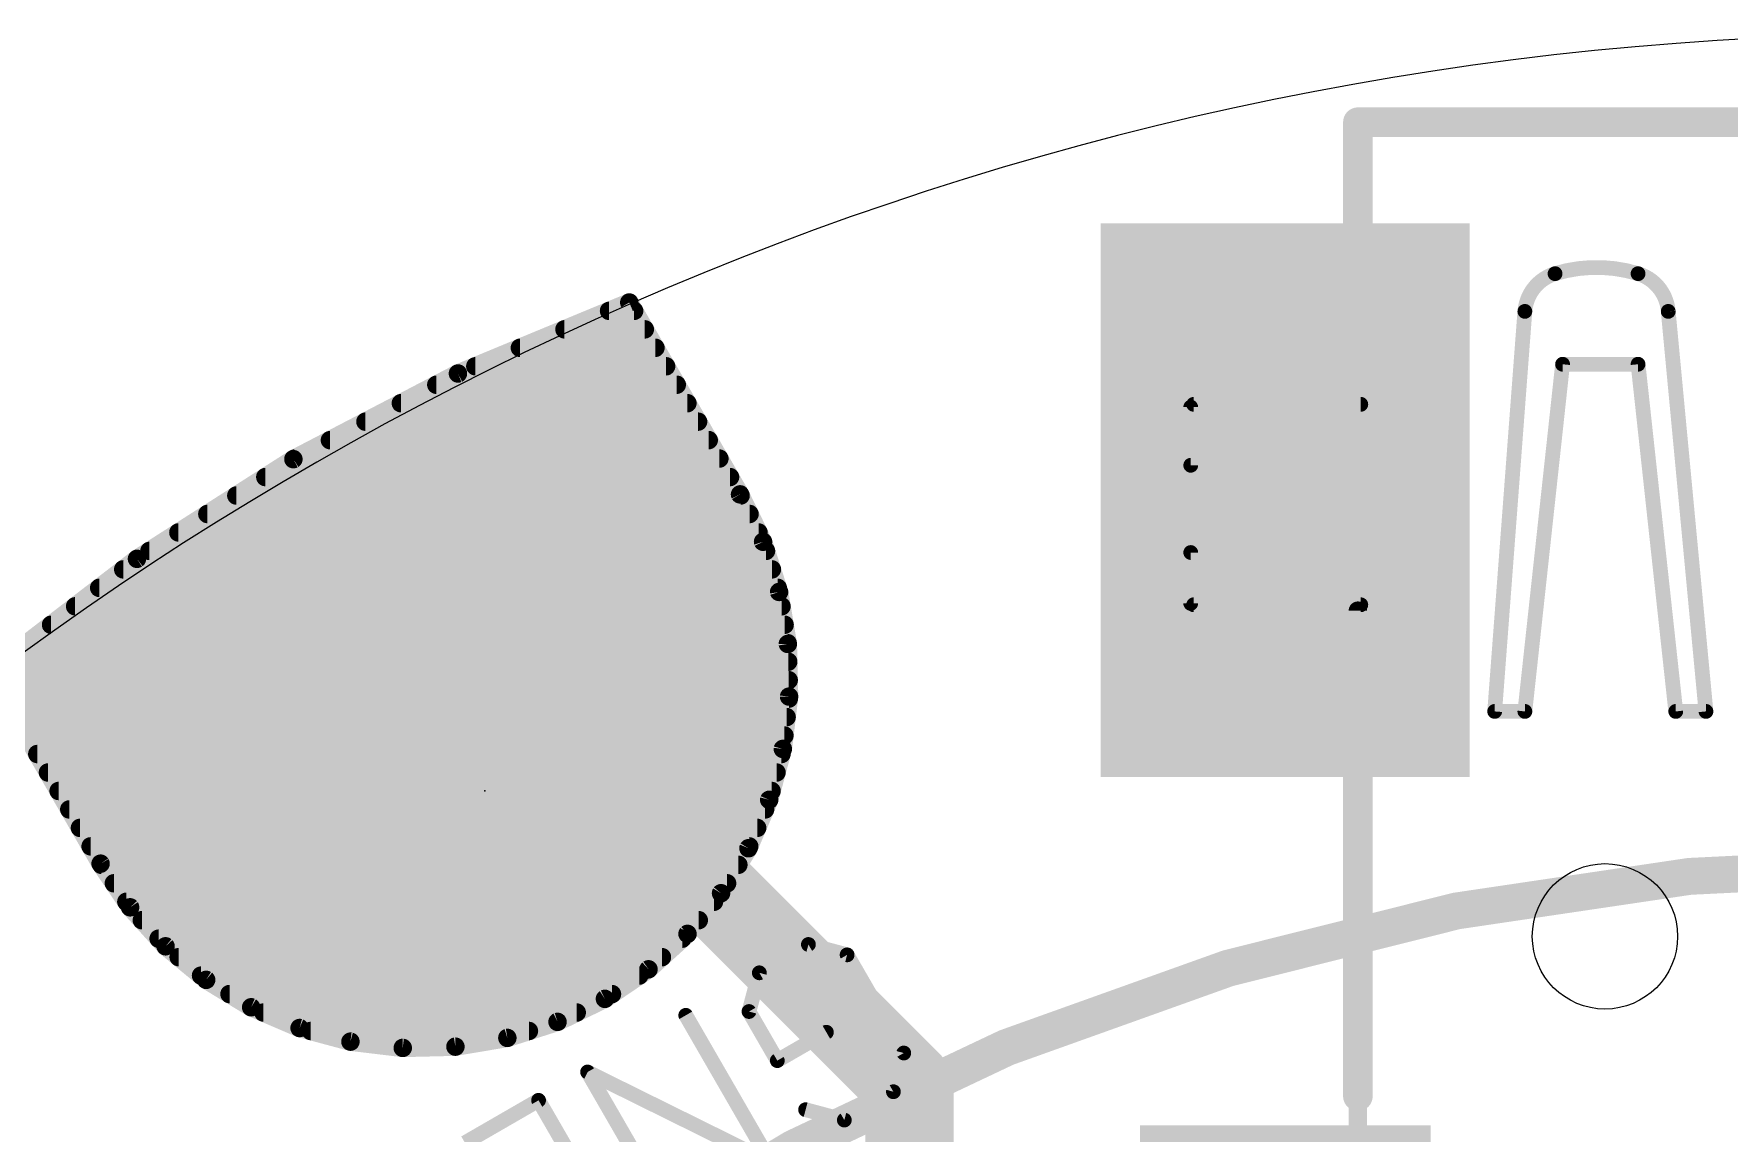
# Model space of a CAD drawing. Extents: x -22.4 to 22.3, y -22.2 to 22.2.
# Drawn here: x -13.01 to -1.35, y 14.66 to 22.23 of the extents above; entities that cross this region are included whole.
import ezdxf

# ---------------------------------------------------------------- set-up
doc = ezdxf.new("R2010")
doc.units = 0
for name, color, linetype in [('1', 12, 'CONTINUOUS'), ('16', 132, 'CONTINUOUS'), ('17', 110, 'CONTINUOUS'), ('20', 53, 'CONTINUOUS'), ('21', 53, 'CONTINUOUS'), ('23', 53, 'CONTINUOUS'), ('51', 53, 'CONTINUOUS')]:
    doc.layers.add(name, color=color, linetype=linetype)

# ---------------------------------------------------------------- blocks, each defined once
blk = doc.blocks.new('RECT')
blk.add_solid([(-0.5, -0.5), (0.5, -0.5), (-0.5, 0.5), (0.5, 0.5)])
blk = doc.blocks.new('ROUNDP')
at = {"const_width": 0.5}
blk.add_lwpolyline([(0, -0.25, 1), (0, 0.25, 1), (0, -0.25)], format="xyb", dxfattribs=at)

msp = doc.modelspace()

# ---------------------------------------------------------------- linework, layer by layer
at = {"layer": '1'}
for points, const_width in [([(-8.9128, 20.3777), (-10.0917, 19.8894)], 0.127), ([(-8.1508, 19.0579), (-8.9128, 20.3777)], 0.127), ([(-9.0521, 20.32), (-8.8795, 20.32)], 0.127), ([(-9.3587, 20.193), (-8.8061, 20.193)], 0.127), ([(-9.6654, 20.066), (-8.7328, 20.066)], 0.127), ([(-10.0917, 19.8894), (-11.2236, 19.3002)], 0.127), ([(-9.972, 19.939), (-8.6595, 19.939)], 0.127), ([(-10.2404, 19.812), (-8.5862, 19.812)], 0.127), ([(-10.4844, 19.685), (-8.5129, 19.685)], 0.127), ([(-10.7283, 19.558), (-8.4395, 19.558)], 0.127), ([(-10.9723, 19.431), (-8.3662, 19.431)], 0.127), ([(-11.2236, 19.3002), (-12.2998, 18.6145)], 0.127), ([(-11.2162, 19.304), (-8.2929, 19.304)], 0.127), ([(-11.4169, 19.177), (-8.2196, 19.177)], 0.127), ([(-11.6163, 19.05), (-8.147, 19.05)], 0.127), ([(-7.9924, 18.7319), (-8.1508, 19.0579)], 0.127), ([(-11.8156, 18.923), (-8.0853, 18.923)], 0.127), ([(-12.015, 18.796), (-8.0236, 18.796)], 0.127), ([(-7.8821, 18.3867), (-7.9924, 18.7319)], 0.127), ([(-12.2998, 18.6145), (-13.3122, 17.8377)], 0.127), ([(-12.2143, 18.669), (-7.9723, 18.669)], 0.127), ([(-12.3944, 18.542), (-7.9317, 18.542)], 0.127), ([(-12.5599, 18.415), (-7.8911, 18.415)], 0.127), ([(-7.822, 18.0293), (-7.8821, 18.3867)], 0.127), ([(-12.7254, 18.288), (-7.8655, 18.288)], 0.127), ([(-12.8909, 18.161), (-7.8441, 18.161)], 0.127), ([(-13.0564, 18.034), (-7.8228, 18.034)], 0.127), ([(-7.8134, 17.667), (-7.822, 18.0293)], 0.127), ([(-13.2219, 17.907), (-7.8191, 17.907)], 0.127), ([(-13.3122, 17.8377), (-12.5502, 16.5179)], 0.127), ([(-13.2789, 17.78), (-7.8161, 17.78)], 0.127), ([(-7.8564, 17.3072), (-7.8134, 17.667)], 0.127), ([(-13.2056, 17.653), (-7.8151, 17.653)], 0.127), ([(-13.1322, 17.526), (-7.8302, 17.526)], 0.127), ([(-13.0589, 17.399), (-7.8454, 17.399)], 0.127), ([(-12.9856, 17.272), (-7.8658, 17.272)], 0.127), ([(-9.906, 17.018), (-9.017, 17.018)], 0.6096), ([(-9.017, 17.018), (-6.985, 14.986)], 0.6096), ([(-7.9502, 16.9571), (-7.8564, 17.3072)], 0.127), ([(-12.9123, 17.145), (-7.8999, 17.145)], 0.127), ([(-12.8389, 17.018), (-7.9339, 17.018)], 0.127), ([(-12.7656, 16.891), (-7.9785, 16.891)], 0.127), ([(-8.0929, 16.624), (-7.9502, 16.9571)], 0.127), ([(-12.6923, 16.764), (-8.0329, 16.764)], 0.127), ([(-12.619, 16.637), (-8.0873, 16.637)], 0.127), ([(-8.2815, 16.3146), (-8.0929, 16.624)], 0.127), ([(-12.5502, 16.5179), (-12.3471, 16.2178)], 0.127), ([(-12.5449, 16.51), (-8.1623, 16.51)], 0.127), ([(-12.4589, 16.383), (-8.2398, 16.383)], 0.127), ([(-8.5122, 16.0351), (-8.2815, 16.3146)], 0.127), ([(-12.373, 16.256), (-8.3298, 16.256)], 0.127), ([(-12.3471, 16.2178), (-12.1033, 15.9496)], 0.127), ([(-12.2664, 16.129), (-8.4347, 16.129)], 0.127), ([(-8.7804, 15.7913), (-8.5122, 16.0351)], 0.127), ([(-12.1509, 16.002), (-8.5486, 16.002)], 0.127), ([(-12.1033, 15.9496), (-11.8238, 15.7189)], 0.127), ([(-12.0129, 15.875), (-8.6883, 15.875)], 0.127), ([(-11.8591, 15.748), (-8.8444, 15.748)], 0.127), ([(-11.8238, 15.7189), (-11.5144, 15.5303)], 0.127), ([(-9.0805, 15.5882), (-8.7804, 15.7913)], 0.127), ([(-11.6633, 15.621), (-9.032, 15.621)], 0.127), ([(-9.4065, 15.4298), (-9.0805, 15.5882)], 0.127), ([(-11.5144, 15.5303), (-11.1813, 15.3876)], 0.127), ([(-11.4297, 15.494), (-9.2744, 15.494)], 0.127), ([(-11.1813, 15.3876), (-10.8312, 15.2938)], 0.127), ([(-11.1044, 15.367), (-9.6031, 15.367)], 0.127), ([(-9.7517, 15.3195), (-9.4065, 15.4298)], 0.127), ([(-10.8312, 15.2938), (-10.4714, 15.2508)], 0.127), ([(-10.4714, 15.2508), (-10.1091, 15.2594)], 0.127), ([(-10.1091, 15.2594), (-9.7517, 15.3195)], 0.127), ([(-6.985, 14.986), (-6.985, 13.75)], 0.6096)]:
    msp.add_lwpolyline(points, dxfattribs=dict(at, const_width=const_width))
for points, const_width in [([(-8.8853, 20.3936, 1), (-8.9403, 20.3618)], 0.0635), ([(-8.9006, 20.3484, 1), (-8.9249, 20.4071)], 0.0635), ([(-9.0521, 20.3517, 1), (-9.0521, 20.2883)], 0.0635), ([(-8.8795, 20.2883, 1), (-8.8795, 20.3517)], 0.0635), ([(-9.3587, 20.2248, 1), (-9.3587, 20.1613)], 0.0635), ([(-8.8061, 20.1613, 1), (-8.8061, 20.2248)], 0.0635), ([(-9.6654, 20.0978, 1), (-9.6654, 20.0343)], 0.0635), ([(-8.7328, 20.0343, 1), (-8.7328, 20.0978)], 0.0635), ([(-10.1039, 19.9187, 1), (-10.0796, 19.8601)], 0.0635), ([(-10.0771, 19.8612, 1), (-10.1064, 19.9176)], 0.0635), ([(-9.972, 19.9707, 1), (-9.972, 19.9073)], 0.0635), ([(-8.6595, 19.9073, 1), (-8.6595, 19.9707)], 0.0635), ([(-10.2404, 19.8438, 1), (-10.2404, 19.7803)], 0.0635), ([(-8.5862, 19.7803, 1), (-8.5862, 19.8438)], 0.0635), ([(-10.4844, 19.7168, 1), (-10.4844, 19.6533)], 0.0635), ([(-8.5129, 19.6533, 1), (-8.5129, 19.7168)], 0.0635), ([(-10.7283, 19.5897, 1), (-10.7283, 19.5263)], 0.0635), ([(-8.4395, 19.5263, 1), (-8.4395, 19.5897)], 0.0635), ([(-10.9723, 19.4627, 1), (-10.9723, 19.3993)], 0.0635), ([(-8.3662, 19.3993, 1), (-8.3662, 19.4627)], 0.0635), ([(-11.2162, 19.3358, 1), (-11.2162, 19.2723)], 0.0635), ([(-11.2066, 19.2734, 1), (-11.2407, 19.3269)], 0.0635), ([(-8.2929, 19.2723, 1), (-8.2929, 19.3358)], 0.0635), ([(-11.2383, 19.3283, 1), (-11.2089, 19.272)], 0.0635), ([(-11.4169, 19.2087, 1), (-11.4169, 19.1453)], 0.0635), ([(-8.2196, 19.1453, 1), (-8.2196, 19.2087)], 0.0635), ([(-11.6163, 19.0817, 1), (-11.6163, 19.0183)], 0.0635), ([(-8.1222, 19.0718, 1), (-8.1794, 19.044)], 0.0635), ([(-8.1783, 19.042, 1), (-8.1233, 19.0738)], 0.0635), ([(-8.147, 19.0183, 1), (-8.147, 19.0817)], 0.0635), ([(-11.8156, 18.9548, 1), (-11.8156, 18.8913)], 0.0635), ([(-8.0853, 18.8913, 1), (-8.0853, 18.9548)], 0.0635), ([(-12.015, 18.8277, 1), (-12.015, 18.7643)], 0.0635), ([(-7.9622, 18.7416, 1), (-8.0227, 18.7222)], 0.0635), ([(-8.0236, 18.7643, 1), (-8.0236, 18.8277)], 0.0635), ([(-8.021, 18.718, 1), (-7.9639, 18.7458)], 0.0635), ([(-12.3169, 18.6413, 1), (-12.2828, 18.5878)], 0.0635), ([(-12.2805, 18.5893, 1), (-12.3192, 18.6397)], 0.0635), ([(-12.2143, 18.7007, 1), (-12.2143, 18.6373)], 0.0635), ([(-7.9723, 18.6373, 1), (-7.9723, 18.7007)], 0.0635), ([(-12.3944, 18.5738, 1), (-12.3944, 18.5103)], 0.0635), ([(-7.9317, 18.5103, 1), (-7.9317, 18.5738)], 0.0635), ([(-12.5599, 18.4467, 1), (-12.5599, 18.3833)], 0.0635), ([(-7.8508, 18.392, 1), (-7.9134, 18.3815)], 0.0635), ([(-7.9123, 18.3771, 1), (-7.8519, 18.3964)], 0.0635), ([(-7.8911, 18.3833, 1), (-7.8911, 18.4467)], 0.0635), ([(-12.7254, 18.3197, 1), (-12.7254, 18.2563)], 0.0635), ([(-7.8655, 18.2563, 1), (-7.8655, 18.3197)], 0.0635), ([(-12.8909, 18.1928, 1), (-12.8909, 18.1293)], 0.0635), ([(-7.8441, 18.1293, 1), (-7.8441, 18.1928)], 0.0635), ([(-7.7903, 18.0301, 1), (-7.8537, 18.0286)], 0.0635), ([(-7.8228, 18.0023, 1), (-7.8228, 18.0658)], 0.0635), ([(-7.8533, 18.0241, 1), (-7.7907, 18.0346)], 0.0635), ([(-7.8191, 17.8753, 1), (-7.8191, 17.9387)], 0.0635), ([(-7.7818, 17.6633, 1), (-7.8449, 17.6708)], 0.0635), ([(-7.8161, 17.7483, 1), (-7.8161, 17.8117)], 0.0635), ([(-7.8451, 17.6663, 1), (-7.7816, 17.6678)], 0.0635), ([(-7.8151, 17.6213, 1), (-7.8151, 17.6848)], 0.0635), ([(-7.8302, 17.4943, 1), (-7.8302, 17.5577)], 0.0635), ([(-7.8454, 17.3673, 1), (-7.8454, 17.4307)], 0.0635), ([(-12.9856, 17.3038, 1), (-12.9856, 17.2403)], 0.0635), ([(-9.906, 17.1704, 1), (-9.906, 16.8656)], 0.3048), ([(-8.9092, 17.1258, 1), (-9.1248, 16.9102)], 0.3048), ([(-9.017, 16.8656, 1), (-9.017, 17.1704)], 0.3048), ([(-7.8879, 17.311, 1), (-7.8249, 17.3034)], 0.0635), ([(-7.8257, 17.299, 1), (-7.8871, 17.3154)], 0.0635), ([(-7.8658, 17.2403, 1), (-7.8658, 17.3038)], 0.0635), ([(-12.9123, 17.1767, 1), (-12.9123, 17.1133)], 0.0635), ([(-7.8999, 17.1133, 1), (-7.8999, 17.1767)], 0.0635), ([(-12.8389, 17.0497, 1), (-12.8389, 16.9863)], 0.0635), ([(-7.9339, 16.9863, 1), (-7.9339, 17.0497)], 0.0635), ([(-12.7656, 16.9228, 1), (-12.7656, 16.8593)], 0.0635), ([(-7.9809, 16.9654, 1), (-7.9195, 16.9489)], 0.0635), ([(-7.921, 16.9446, 1), (-7.9794, 16.9696)], 0.0635), ([(-7.9785, 16.8593, 1), (-7.9785, 16.9228)], 0.0635), ([(-12.6923, 16.7957, 1), (-12.6923, 16.7323)], 0.0635), ([(-8.0329, 16.7323, 1), (-8.0329, 16.7957)], 0.0635), ([(-12.619, 16.6687, 1), (-12.619, 16.6053)], 0.0635), ([(-8.0657, 16.6075, 1), (-8.12, 16.6405)], 0.0635), ([(-8.0873, 16.6053, 1), (-8.0873, 16.6687)], 0.0635), ([(0, 16.51, 0.4142), (-16.51, 0)], 0.254), ([(-12.5239, 16.5357, 1), (-12.5765, 16.5001)], 0.0635), ([(-12.5777, 16.502, 1), (-12.5227, 16.5338)], 0.0635), ([(-12.5449, 16.5418, 1), (-12.5449, 16.4783)], 0.0635), ([(-8.1623, 16.4783, 1), (-8.1623, 16.5418)], 0.0635), ([(-8.122, 16.6365, 1), (-8.0637, 16.6115)], 0.0635), ([(-12.4589, 16.4147, 1), (-12.4589, 16.3513)], 0.0635), ([(-8.2398, 16.3513, 1), (-8.2398, 16.4147)], 0.0635), ([(-8.3086, 16.3311, 1), (-8.2544, 16.298)], 0.0635), ([(-8.257, 16.2943, 1), (-8.306, 16.3348)], 0.0635), ([(-12.373, 16.2877, 1), (-12.373, 16.2243)], 0.0635), ([(-12.3236, 16.2391, 1), (-12.3706, 16.1964)], 0.0635), ([(-12.3734, 16.2, 1), (-12.3208, 16.2356)], 0.0635), ([(-8.3298, 16.2243, 1), (-8.3298, 16.2877)], 0.0635), ([(-12.2664, 16.1608, 1), (-12.2664, 16.0973)], 0.0635), ([(-8.4909, 16.0116, 1), (-8.5336, 16.0586)], 0.0635), ([(-8.4347, 16.0973, 1), (-8.4347, 16.1608)], 0.0635), ([(-12.1509, 16.0338, 1), (-12.1509, 15.9703)], 0.0635), ([(-12.0831, 15.9741, 1), (-12.1235, 15.9251)], 0.0635), ([(-12.1268, 15.9283, 1), (-12.0798, 15.971)], 0.0635), ([(-8.5486, 15.9703, 1), (-8.5486, 16.0338)], 0.0635), ([(-8.5367, 16.0553, 1), (-8.4877, 16.0149)], 0.0635), ([(-12.0129, 15.9068, 1), (-12.0129, 15.8432)], 0.0635), ([(-8.6883, 15.8432, 1), (-8.6883, 15.9068)], 0.0635), ([(-11.8591, 15.7798, 1), (-11.8591, 15.7163)], 0.0635), ([(-11.8073, 15.746, 1), (-11.8404, 15.6918)], 0.0635), ([(-11.8441, 15.6944, 1), (-11.8036, 15.7434)], 0.0635), ([(-8.8444, 15.7163, 1), (-8.8444, 15.7798)], 0.0635), ([(-8.8017, 15.8148, 1), (-8.759, 15.7678)], 0.0635), ([(-8.7626, 15.765, 1), (-8.7982, 15.8176)], 0.0635), ([(-11.6633, 15.6528, 1), (-11.6633, 15.5892)], 0.0635), ([(-9.0983, 15.6145, 1), (-9.0627, 15.5619)], 0.0635), ([(-9.0666, 15.5596, 1), (-9.0944, 15.6167)], 0.0635), ([(-9.032, 15.5892, 1), (-9.032, 15.6528)], 0.0635), ([(-11.5019, 15.5594, 1), (-11.5269, 15.5011)], 0.0635), ([(-11.5309, 15.5031, 1), (-11.4979, 15.5574)], 0.0635), ([(-11.4297, 15.5258, 1), (-11.4297, 15.4623)], 0.0635), ([(-9.2744, 15.4623, 1), (-9.2744, 15.5258)], 0.0635), ([(-11.173, 15.4183, 1), (-11.1895, 15.3569)], 0.0635), ([(-11.1938, 15.3584, 1), (-11.1688, 15.4168)], 0.0635), ([(-11.1044, 15.3988, 1), (-11.1044, 15.3353)], 0.0635), ([(-9.6031, 15.3353, 1), (-9.6031, 15.3988)], 0.0635), ([(-9.4204, 15.4584, 1), (-9.3926, 15.4013)], 0.0635), ([(-9.3968, 15.3996, 1), (-9.4161, 15.4601)], 0.0635), ([(-10.8274, 15.3253, 1), (-10.835, 15.2623)], 0.0635), ([(-10.8394, 15.2631, 1), (-10.823, 15.3245)], 0.0635), ([(-10.4721, 15.2825, 1), (-10.4706, 15.219)], 0.0635), ([(-10.4751, 15.2192, 1), (-10.4676, 15.2823)], 0.0635), ([(-10.1143, 15.2907, 1), (-10.1038, 15.2281)], 0.0635), ([(-10.1083, 15.2277, 1), (-10.1098, 15.2911)], 0.0635), ([(-9.7613, 15.3497, 1), (-9.742, 15.2893)], 0.0635), ([(-9.7464, 15.2882, 1), (-9.7569, 15.3508)], 0.0635), ([(-6.8326, 14.986, 1), (-7.1374, 14.986)], 0.3048), ([(-7.0928, 14.8782, 1), (-6.8772, 15.0938)], 0.3048)]:
    msp.add_lwpolyline(points, format="xyb", dxfattribs=dict(at, const_width=const_width))
at = {"layer": '16', "const_width": 0.127}
for points in [[(-8.9128, 20.3777), (-10.0917, 19.8894)], [(-8.1508, 19.0579), (-8.9128, 20.3777)], [(-9.0521, 20.32), (-8.8795, 20.32)], [(-9.3587, 20.193), (-8.8061, 20.193)], [(-9.6654, 20.066), (-8.7328, 20.066)], [(-10.0917, 19.8894), (-11.2236, 19.3002)], [(-9.972, 19.939), (-8.6595, 19.939)], [(-10.2404, 19.812), (-8.5862, 19.812)], [(-10.4844, 19.685), (-8.5129, 19.685)], [(-10.7283, 19.558), (-8.4395, 19.558)], [(-10.9723, 19.431), (-8.3662, 19.431)], [(-11.2236, 19.3002), (-12.2998, 18.6145)], [(-11.2162, 19.304), (-8.2929, 19.304)], [(-11.4169, 19.177), (-8.2196, 19.177)], [(-11.6163, 19.05), (-8.147, 19.05)], [(-7.9924, 18.7319), (-8.1508, 19.0579)], [(-11.8156, 18.923), (-8.0853, 18.923)], [(-12.015, 18.796), (-8.0236, 18.796)], [(-7.8821, 18.3867), (-7.9924, 18.7319)], [(-12.2998, 18.6145), (-13.3122, 17.8377)], [(-12.2143, 18.669), (-7.9723, 18.669)], [(-12.3944, 18.542), (-7.9317, 18.542)], [(-12.5599, 18.415), (-7.8911, 18.415)], [(-7.822, 18.0293), (-7.8821, 18.3867)], [(-12.7254, 18.288), (-7.8655, 18.288)], [(-12.8909, 18.161), (-7.8441, 18.161)], [(-13.0564, 18.034), (-7.8228, 18.034)], [(-7.8134, 17.667), (-7.822, 18.0293)], [(-13.2219, 17.907), (-7.8191, 17.907)], [(-13.3122, 17.8377), (-12.5502, 16.5179)], [(-13.2789, 17.78), (-7.8161, 17.78)], [(-7.8564, 17.3072), (-7.8134, 17.667)], [(-13.2056, 17.653), (-7.8151, 17.653)], [(-13.1322, 17.526), (-7.8302, 17.526)], [(-13.0589, 17.399), (-7.8454, 17.399)], [(-12.9856, 17.272), (-7.8658, 17.272)], [(-7.9502, 16.9571), (-7.8564, 17.3072)], [(-12.9123, 17.145), (-7.8999, 17.145)], [(-12.8389, 17.018), (-7.9339, 17.018)], [(-12.7656, 16.891), (-7.9785, 16.891)], [(-8.0929, 16.624), (-7.9502, 16.9571)], [(-12.6923, 16.764), (-8.0329, 16.764)], [(-12.619, 16.637), (-8.0873, 16.637)], [(-8.2815, 16.3146), (-8.0929, 16.624)], [(-12.5502, 16.5179), (-12.3471, 16.2178)], [(-12.5449, 16.51), (-8.1623, 16.51)], [(-12.4589, 16.383), (-8.2398, 16.383)], [(-8.5122, 16.0351), (-8.2815, 16.3146)], [(-12.373, 16.256), (-8.3298, 16.256)], [(-12.3471, 16.2178), (-12.1033, 15.9496)], [(-12.2664, 16.129), (-8.4347, 16.129)], [(-8.7804, 15.7913), (-8.5122, 16.0351)], [(-12.1509, 16.002), (-8.5486, 16.002)], [(-12.1033, 15.9496), (-11.8238, 15.7189)], [(-12.0129, 15.875), (-8.6883, 15.875)], [(-11.8591, 15.748), (-8.8444, 15.748)], [(-11.8238, 15.7189), (-11.5144, 15.5303)], [(-9.0805, 15.5882), (-8.7804, 15.7913)], [(-11.6633, 15.621), (-9.032, 15.621)], [(-9.4065, 15.4298), (-9.0805, 15.5882)], [(-11.5144, 15.5303), (-11.1813, 15.3876)], [(-11.4297, 15.494), (-9.2744, 15.494)], [(-11.1813, 15.3876), (-10.8312, 15.2938)], [(-11.1044, 15.367), (-9.6031, 15.367)], [(-9.7517, 15.3195), (-9.4065, 15.4298)], [(-10.8312, 15.2938), (-10.4714, 15.2508)], [(-10.4714, 15.2508), (-10.1091, 15.2594)], [(-10.1091, 15.2594), (-9.7517, 15.3195)]]:
    msp.add_lwpolyline(points, dxfattribs=at)
at = {"layer": '16'}
for points, const_width in [([(-8.8853, 20.3936, 1), (-8.9403, 20.3618)], 0.0635), ([(-8.9006, 20.3484, 1), (-8.9249, 20.4071)], 0.0635), ([(-9.0521, 20.3517, 1), (-9.0521, 20.2883)], 0.0635), ([(-8.8795, 20.2883, 1), (-8.8795, 20.3517)], 0.0635), ([(-9.3587, 20.2248, 1), (-9.3587, 20.1613)], 0.0635), ([(-8.8061, 20.1613, 1), (-8.8061, 20.2248)], 0.0635), ([(-9.6654, 20.0978, 1), (-9.6654, 20.0343)], 0.0635), ([(-8.7328, 20.0343, 1), (-8.7328, 20.0978)], 0.0635), ([(-10.1039, 19.9187, 1), (-10.0796, 19.8601)], 0.0635), ([(-10.0771, 19.8612, 1), (-10.1064, 19.9176)], 0.0635), ([(-9.972, 19.9707, 1), (-9.972, 19.9073)], 0.0635), ([(-8.6595, 19.9073, 1), (-8.6595, 19.9707)], 0.0635), ([(-10.2404, 19.8438, 1), (-10.2404, 19.7803)], 0.0635), ([(-8.5862, 19.7803, 1), (-8.5862, 19.8438)], 0.0635), ([(-10.4844, 19.7168, 1), (-10.4844, 19.6533)], 0.0635), ([(-8.5129, 19.6533, 1), (-8.5129, 19.7168)], 0.0635), ([(-10.7283, 19.5897, 1), (-10.7283, 19.5263)], 0.0635), ([(-8.4395, 19.5263, 1), (-8.4395, 19.5897)], 0.0635), ([(-10.9723, 19.4627, 1), (-10.9723, 19.3993)], 0.0635), ([(-8.3662, 19.3993, 1), (-8.3662, 19.4627)], 0.0635), ([(-11.2162, 19.3358, 1), (-11.2162, 19.2723)], 0.0635), ([(-11.2066, 19.2734, 1), (-11.2407, 19.3269)], 0.0635), ([(-8.2929, 19.2723, 1), (-8.2929, 19.3358)], 0.0635), ([(-11.2383, 19.3283, 1), (-11.2089, 19.272)], 0.0635), ([(-11.4169, 19.2087, 1), (-11.4169, 19.1453)], 0.0635), ([(-8.2196, 19.1453, 1), (-8.2196, 19.2087)], 0.0635), ([(-11.6163, 19.0817, 1), (-11.6163, 19.0183)], 0.0635), ([(-8.1222, 19.0718, 1), (-8.1794, 19.044)], 0.0635), ([(-8.1783, 19.042, 1), (-8.1233, 19.0738)], 0.0635), ([(-8.147, 19.0183, 1), (-8.147, 19.0817)], 0.0635), ([(-11.8156, 18.9548, 1), (-11.8156, 18.8913)], 0.0635), ([(-8.0853, 18.8913, 1), (-8.0853, 18.9548)], 0.0635), ([(-12.015, 18.8277, 1), (-12.015, 18.7643)], 0.0635), ([(-7.9622, 18.7416, 1), (-8.0227, 18.7222)], 0.0635), ([(-8.0236, 18.7643, 1), (-8.0236, 18.8277)], 0.0635), ([(-8.021, 18.718, 1), (-7.9639, 18.7458)], 0.0635), ([(-12.3169, 18.6413, 1), (-12.2828, 18.5878)], 0.0635), ([(-12.2805, 18.5893, 1), (-12.3192, 18.6397)], 0.0635), ([(-12.2143, 18.7007, 1), (-12.2143, 18.6373)], 0.0635), ([(-7.9723, 18.6373, 1), (-7.9723, 18.7007)], 0.0635), ([(-12.3944, 18.5738, 1), (-12.3944, 18.5103)], 0.0635), ([(-7.9317, 18.5103, 1), (-7.9317, 18.5738)], 0.0635), ([(-12.5599, 18.4467, 1), (-12.5599, 18.3833)], 0.0635), ([(-7.8508, 18.392, 1), (-7.9134, 18.3815)], 0.0635), ([(-7.9123, 18.3771, 1), (-7.8519, 18.3964)], 0.0635), ([(-7.8911, 18.3833, 1), (-7.8911, 18.4467)], 0.0635), ([(-12.7254, 18.3197, 1), (-12.7254, 18.2563)], 0.0635), ([(-7.8655, 18.2563, 1), (-7.8655, 18.3197)], 0.0635), ([(-12.8909, 18.1928, 1), (-12.8909, 18.1293)], 0.0635), ([(-7.8441, 18.1293, 1), (-7.8441, 18.1928)], 0.0635), ([(-7.7903, 18.0301, 1), (-7.8537, 18.0286)], 0.0635), ([(-7.8228, 18.0023, 1), (-7.8228, 18.0658)], 0.0635), ([(-7.8533, 18.0241, 1), (-7.7907, 18.0346)], 0.0635), ([(-7.8191, 17.8753, 1), (-7.8191, 17.9387)], 0.0635), ([(-7.7818, 17.6633, 1), (-7.8449, 17.6708)], 0.0635), ([(-7.8161, 17.7483, 1), (-7.8161, 17.8117)], 0.0635), ([(-7.8451, 17.6663, 1), (-7.7816, 17.6678)], 0.0635), ([(-7.8151, 17.6213, 1), (-7.8151, 17.6848)], 0.0635), ([(-7.8302, 17.4943, 1), (-7.8302, 17.5577)], 0.0635), ([(-7.8454, 17.3673, 1), (-7.8454, 17.4307)], 0.0635), ([(-12.9856, 17.3038, 1), (-12.9856, 17.2403)], 0.0635), ([(-7.8879, 17.311, 1), (-7.8249, 17.3034)], 0.0635), ([(-7.8257, 17.299, 1), (-7.8871, 17.3154)], 0.0635), ([(-7.8658, 17.2403, 1), (-7.8658, 17.3038)], 0.0635), ([(-12.9123, 17.1767, 1), (-12.9123, 17.1133)], 0.0635), ([(-7.8999, 17.1133, 1), (-7.8999, 17.1767)], 0.0635), ([(-12.8389, 17.0497, 1), (-12.8389, 16.9863)], 0.0635), ([(-7.9339, 16.9863, 1), (-7.9339, 17.0497)], 0.0635), ([(-12.7656, 16.9228, 1), (-12.7656, 16.8593)], 0.0635), ([(-7.9809, 16.9654, 1), (-7.9195, 16.9489)], 0.0635), ([(-7.921, 16.9446, 1), (-7.9794, 16.9696)], 0.0635), ([(-7.9785, 16.8593, 1), (-7.9785, 16.9228)], 0.0635), ([(-12.6923, 16.7957, 1), (-12.6923, 16.7323)], 0.0635), ([(-8.0329, 16.7323, 1), (-8.0329, 16.7957)], 0.0635), ([(-12.619, 16.6687, 1), (-12.619, 16.6053)], 0.0635), ([(-8.0657, 16.6075, 1), (-8.12, 16.6405)], 0.0635), ([(-8.0873, 16.6053, 1), (-8.0873, 16.6687)], 0.0635), ([(0, 16.51, 0.4142), (-16.51, 0)], 0.254), ([(-12.5239, 16.5357, 1), (-12.5765, 16.5001)], 0.0635), ([(-12.5777, 16.502, 1), (-12.5227, 16.5338)], 0.0635), ([(-12.5449, 16.5418, 1), (-12.5449, 16.4783)], 0.0635), ([(-8.1623, 16.4783, 1), (-8.1623, 16.5418)], 0.0635), ([(-8.122, 16.6365, 1), (-8.0637, 16.6115)], 0.0635), ([(-12.4589, 16.4147, 1), (-12.4589, 16.3513)], 0.0635), ([(-8.2398, 16.3513, 1), (-8.2398, 16.4147)], 0.0635), ([(-8.3086, 16.3311, 1), (-8.2544, 16.298)], 0.0635), ([(-8.257, 16.2943, 1), (-8.306, 16.3348)], 0.0635), ([(-12.373, 16.2877, 1), (-12.373, 16.2243)], 0.0635), ([(-12.3236, 16.2391, 1), (-12.3706, 16.1964)], 0.0635), ([(-12.3734, 16.2, 1), (-12.3208, 16.2356)], 0.0635), ([(-8.3298, 16.2243, 1), (-8.3298, 16.2877)], 0.0635), ([(-12.2664, 16.1608, 1), (-12.2664, 16.0973)], 0.0635), ([(-8.4909, 16.0116, 1), (-8.5336, 16.0586)], 0.0635), ([(-8.4347, 16.0973, 1), (-8.4347, 16.1608)], 0.0635), ([(-12.1509, 16.0338, 1), (-12.1509, 15.9703)], 0.0635), ([(-12.0831, 15.9741, 1), (-12.1235, 15.9251)], 0.0635), ([(-12.1268, 15.9283, 1), (-12.0798, 15.971)], 0.0635), ([(-8.5486, 15.9703, 1), (-8.5486, 16.0338)], 0.0635), ([(-8.5367, 16.0553, 1), (-8.4877, 16.0149)], 0.0635), ([(-12.0129, 15.9068, 1), (-12.0129, 15.8432)], 0.0635), ([(-8.6883, 15.8432, 1), (-8.6883, 15.9068)], 0.0635), ([(-11.8591, 15.7798, 1), (-11.8591, 15.7163)], 0.0635), ([(-11.8073, 15.746, 1), (-11.8404, 15.6918)], 0.0635), ([(-11.8441, 15.6944, 1), (-11.8036, 15.7434)], 0.0635), ([(-8.8444, 15.7163, 1), (-8.8444, 15.7798)], 0.0635), ([(-8.8017, 15.8148, 1), (-8.759, 15.7678)], 0.0635), ([(-8.7626, 15.765, 1), (-8.7982, 15.8176)], 0.0635), ([(-11.6633, 15.6528, 1), (-11.6633, 15.5892)], 0.0635), ([(-9.0983, 15.6145, 1), (-9.0627, 15.5619)], 0.0635), ([(-9.0666, 15.5596, 1), (-9.0944, 15.6167)], 0.0635), ([(-9.032, 15.5892, 1), (-9.032, 15.6528)], 0.0635), ([(-11.5019, 15.5594, 1), (-11.5269, 15.5011)], 0.0635), ([(-11.5309, 15.5031, 1), (-11.4979, 15.5574)], 0.0635), ([(-11.4297, 15.5258, 1), (-11.4297, 15.4623)], 0.0635), ([(-9.2744, 15.4623, 1), (-9.2744, 15.5258)], 0.0635), ([(-11.173, 15.4183, 1), (-11.1895, 15.3569)], 0.0635), ([(-11.1938, 15.3584, 1), (-11.1688, 15.4168)], 0.0635), ([(-11.1044, 15.3988, 1), (-11.1044, 15.3353)], 0.0635), ([(-9.6031, 15.3353, 1), (-9.6031, 15.3988)], 0.0635), ([(-9.4204, 15.4584, 1), (-9.3926, 15.4013)], 0.0635), ([(-9.3968, 15.3996, 1), (-9.4161, 15.4601)], 0.0635), ([(-10.8274, 15.3253, 1), (-10.835, 15.2623)], 0.0635), ([(-10.8394, 15.2631, 1), (-10.823, 15.3245)], 0.0635), ([(-10.4721, 15.2825, 1), (-10.4706, 15.219)], 0.0635), ([(-10.4751, 15.2192, 1), (-10.4676, 15.2823)], 0.0635), ([(-10.1143, 15.2907, 1), (-10.1038, 15.2281)], 0.0635), ([(-10.1083, 15.2277, 1), (-10.1098, 15.2911)], 0.0635), ([(-9.7613, 15.3497, 1), (-9.742, 15.2893)], 0.0635), ([(-9.7464, 15.2882, 1), (-9.7569, 15.3508)], 0.0635)]:
    msp.add_lwpolyline(points, format="xyb", dxfattribs=dict(at, const_width=const_width))
at = {"layer": '20'}
msp.add_circle((-2.2, 16.018), 0.5, dxfattribs=at)
msp.add_arc((0, 0), 22.225, 90, 180, dxfattribs=at)
at = {"layer": '21', "const_width": 0.2032}
msp.add_lwpolyline([(-3.9, 14.918), (-3.9, 17.618)], dxfattribs=at)
at = {"layer": '21', "const_width": 0.1016}
for points in [[(-3.8492, 17.618, 1), (-3.9508, 17.618)], [(-3.9508, 14.918, 1), (-3.8492, 14.918)]]:
    msp.add_lwpolyline(points, format="xyb", dxfattribs=at)
at = {"layer": '23'}
msp.add_point((-9.906, 17.018), dxfattribs=at)
at = {"layer": '51'}
for points, const_width in [([(3.9, 21.618), (-3.9, 21.618)], 0.2032), ([(-3.9, 21.618), (-3.9, 19.718)], 0.2032), ([(-2.9589, 17.5651), (-2.7512, 20.3165)], 0.1016), ([(-1.7649, 20.3165), (-1.5053, 17.5651)], 0.1016), ([(-2.4917, 19.9531), (-2.7512, 17.5651)], 0.1016), ([(-1.9725, 19.9531), (-2.4917, 19.9531)], 0.1016), ([(-1.713, 17.5651), (-1.9725, 19.9531)], 0.1016), ([(-5.03, 19.6772), (-3.88, 19.6772)], 0.1016), ([(-5.05, 19.658), (-5.05, 19.258)], 0.1016), ([(-5.05, 18.308), (-5.05, 18.658)], 0.1016), ([(-3.88, 18.2986), (-5.03, 18.2986)], 0.1016), ([(-3.9, 18.258), (-3.9, 14.158)], 0.127), ([(-2.7512, 17.5651), (-2.9589, 17.5651)], 0.1016), ([(-1.5053, 17.5651), (-1.713, 17.5651)], 0.1016), ([(-7.6804, 15.9622), (-8.018, 15.7673)], 0.1016), ([(-7.4141, 15.8908), (-7.6804, 15.9622)], 0.1016), ([(-7.0243, 15.2157), (-7.4141, 15.8908)], 0.1016), ([(-8.018, 15.7673), (-8.0893, 15.501)], 0.1016), ([(-8.5243, 15.4749), (-7.9396, 14.4622)], 0.1016), ([(-8.0893, 15.501), (-7.8944, 15.1634)], 0.1016), ([(-7.8944, 15.1634), (-7.5568, 15.3583)], 0.1016), ([(-7.0957, 14.9494), (-7.0243, 15.2157)], 0.1016), ([(-7.9396, 14.4622), (-9.1995, 15.0851)], 0.1016), ([(-9.1995, 15.0851), (-8.6148, 14.0724)], 0.1016), ([(-9.537, 14.8902), (-10.0434, 14.5979)], 0.1016), ([(-8.9523, 13.8775), (-9.537, 14.8902)], 0.1016), ([(-7.4333, 14.7545), (-7.0957, 14.9494)], 0.1016), ([(-7.6995, 14.8259), (-7.4333, 14.7545)], 0.1016)]:
    msp.add_lwpolyline(points, dxfattribs=dict(at, const_width=const_width))
for points, const_width in [([(-3.9, 21.6688, 1), (-3.9, 21.5672)], 0.1016), ([(-3.8492, 21.618, 1), (-3.9508, 21.618)], 0.1016), ([(-1.9725, 20.576, 0.1499), (-2.5436, 20.576)], 0.1016), ([(-2.5436, 20.576, 0.3087), (-2.7512, 20.3165)], 0.1016), ([(-2.551, 20.6003, 1), (-2.5362, 20.5517)], 0.0508), ([(-2.5362, 20.5517, 1), (-2.551, 20.6003)], 0.0508), ([(-1.7649, 20.3165, 0.3087), (-1.9725, 20.576)], 0.1016), ([(-1.9651, 20.6003, 1), (-1.9799, 20.5517)], 0.0508), ([(-1.9799, 20.5517, 1), (-1.9651, 20.6003)], 0.0508), ([(-2.7765, 20.3184, 1), (-2.7259, 20.3146)], 0.0508), ([(-2.7259, 20.3146, 1), (-2.7765, 20.3184)], 0.0508), ([(-1.7396, 20.3189, 1), (-1.7902, 20.3141)], 0.0508), ([(-1.7902, 20.3146, 1), (-1.7396, 20.3184)], 0.0508), ([(-2.4917, 19.9785, 1), (-2.4917, 19.9277)], 0.0508), ([(-2.4664, 19.9504, 1), (-2.517, 19.9558)], 0.0508), ([(-1.9472, 19.9558, 1), (-1.9978, 19.9504)], 0.0508), ([(-1.9725, 19.9277, 1), (-1.9725, 19.9785)], 0.0508), ([(-5.03, 19.7026, 1), (-5.03, 19.6518)], 0.0508), ([(-3.9508, 19.718, 1), (-3.8492, 19.718)], 0.1016), ([(-3.88, 19.6518, 1), (-3.88, 19.7026)], 0.0508), ([(-5.0246, 19.658, 1), (-5.0754, 19.658)], 0.0508), ([(-5.05, 18.658, 1), (-5.05, 19.258)], 0.1016), ([(-5.05, 19.2834, 1), (-5.05, 19.2326)], 0.0508), ([(-5.0754, 19.258, 1), (-5.0246, 19.258)], 0.0508), ([(-5.05, 18.6834, 1), (-5.05, 18.6326)], 0.0508), ([(-5.0246, 18.658, 1), (-5.0754, 18.658)], 0.0508), ([(-5.0754, 18.308, 1), (-5.0246, 18.308)], 0.0508), ([(-5.03, 18.324, 1), (-5.03, 18.2732)], 0.0508), ([(-3.8683, 18.258, 1), (-3.9318, 18.258)], 0.0635), ([(-3.88, 18.2732, 1), (-3.88, 18.324)], 0.0508), ([(-2.9589, 17.5905, 1), (-2.9589, 17.5397)], 0.0508), ([(-2.7512, 17.5397, 1), (-2.7512, 17.5905)], 0.0508), ([(-1.713, 17.5905, 1), (-1.713, 17.5397)], 0.0508), ([(-1.5053, 17.5397, 1), (-1.5053, 17.5905)], 0.0508), ([(-2.9842, 17.567, 1), (-2.9336, 17.5632)], 0.0508), ([(-2.7765, 17.5678, 1), (-2.7259, 17.5624)], 0.0508), ([(-1.7383, 17.5624, 1), (-1.6877, 17.5678)], 0.0508), ([(-1.5306, 17.5627, 1), (-1.48, 17.5675)], 0.0508), ([(-7.6738, 15.9867, 1), (-7.687, 15.9376)], 0.0508), ([(-7.6677, 15.9402, 1), (-7.6931, 15.9842)], 0.0508), ([(-7.3921, 15.9035, 1), (-7.4361, 15.8781)], 0.0508), ([(-7.4207, 15.8663, 1), (-7.4076, 15.9154)], 0.0508), ([(-8.0307, 15.7893, 1), (-8.0053, 15.7453)], 0.0508), ([(-7.9934, 15.7607, 1), (-8.0425, 15.7738)], 0.0508), ([(-8.5023, 15.4876, 1), (-8.5463, 15.4622)], 0.0508), ([(-8.0673, 15.5137, 1), (-8.1113, 15.4883)], 0.0508), ([(-8.1138, 15.5076, 1), (-8.0648, 15.4944)], 0.0508), ([(-7.5441, 15.3363, 1), (-7.5695, 15.3803)], 0.0508), ([(-7.9071, 15.1854, 1), (-7.8817, 15.1414)], 0.0508), ([(-7.9164, 15.1507, 1), (-7.8724, 15.1761)], 0.0508), ([(-6.9998, 15.2091, 1), (-7.0489, 15.2222)], 0.0508), ([(-7.0463, 15.203, 1), (-7.0023, 15.2284)], 0.0508), ([(-9.1882, 15.1079, 1), (-9.2107, 15.0623)], 0.0508), ([(-9.1775, 15.0978, 1), (-9.2215, 15.0724)], 0.0508), ([(-9.515, 14.9029, 1), (-9.559, 14.8775)], 0.0508), ([(-9.5243, 14.8682, 1), (-9.5497, 14.9122)], 0.0508), ([(-7.1202, 14.956, 1), (-7.0711, 14.9429)], 0.0508), ([(-7.083, 14.9274, 1), (-7.1084, 14.9714)], 0.0508), ([(-7.6929, 14.8504, 1), (-7.7061, 14.8013)], 0.0508), ([(-7.446, 14.7765, 1), (-7.4206, 14.7325)], 0.0508), ([(-7.4398, 14.73, 1), (-7.4267, 14.7791)], 0.0508)]:
    msp.add_lwpolyline(points, format="xyb", dxfattribs=dict(at, const_width=const_width))

# ---------------------------------------------------------------- block references
at = {"layer": '1', "rotation": 180}
for p, xscale, yscale in [((-4.4, 19.018), 2.54, 3.81), ((-4.4, 13.518), 2, 2.4)]:
    msp.add_blockref('RECT', p, dxfattribs=dict(at, xscale=xscale, yscale=yscale))
at = {"layer": '17', "xscale": 2.54, "yscale": 2.54, "rotation": 30}
msp.add_blockref('ROUNDP', (-9.906, 17.018), dxfattribs=at)
msp.add_blockref('ROUNDP', (-9.906, 17.018), dxfattribs=at)

doc.saveas('drawing.dxf')
